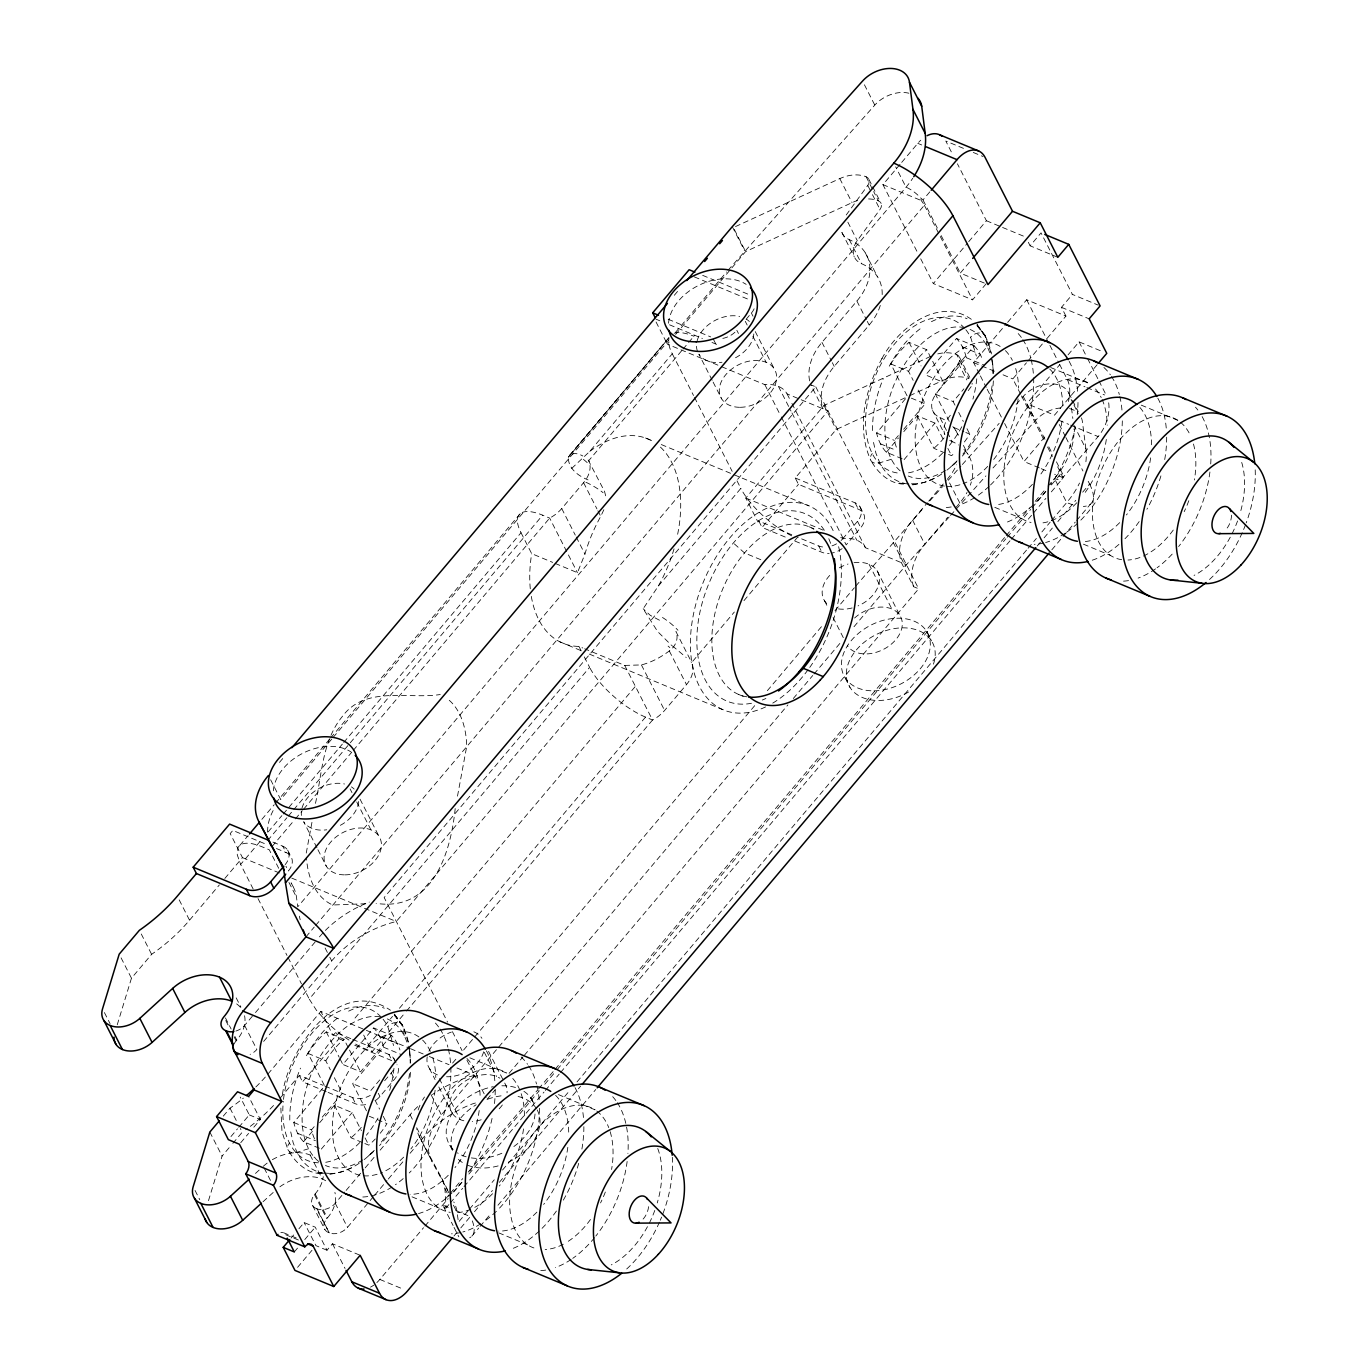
<?xml version="1.0" encoding="UTF-8"?>
<svg xmlns="http://www.w3.org/2000/svg" width="1369" height="1369" viewBox="0 0 1369 1369"><rect width="100%" height="100%" fill="white"/><g stroke="black" fill="none" stroke-linecap="round" stroke-linejoin="round"><path stroke-width="0.75" stroke-dasharray="5 3.75" d="M1108.685 402.794A30.306 18.516 -67.4 0 1 1098.126 436.574L1063.08 477.387A18.191 6.657 40.2 0 1 1054.472 478.517L1047.576 486.679M280.85 1108.069L281.98 1131.752L287.798 1149.378M282.459 1094.327C288.483 1049.39 338.485 974.95 390.456 1010.236M306.245 853.075L312.012 822.016M315.469 803.381C322.057 773.964 322.211 741.005 342.301 716.517C365.198 685.321 408.03 699.491 440.253 694.528M455.192 808.566C450.709 853.417 432.433 911.891 376.116 903.352M457.503 796.142L466.709 746.447A90.936 55.564 -67.4 0 0 449.083 700.158M448.193 1207.407L442.649 1205.114L445.011 1208.297L446.123 1207.869L444.925 1188.549A60.63 42.559 -27 0 0 441.537 1177.888L419.735 1137.365A60.63 42.559 -27 0 1 416.706 1128.963M117.238 1024.799L131.458 978.202L151.617 954.33A151.548 106.423 -27 0 0 189.538 920.19L219.382 884.887M208.499 1200.647L222.086 1156.069L231.498 1144.946M603.849 509.73L600.751 516.37A110.632 67.594 -67.4 0 0 584.939 554.086L577.461 572.687L554.582 563.172M881.91 358.678L882.098 358.319C897.876 328.201 940.212 294.78 973.256 320.74M882.098 358.319C865.482 388.625 855.95 426.94 870.581 459.898M674.044 548.815A110.632 67.594 -67.4 0 1 658.369 585.983L643.173 608.76L657.633 631.537L671.666 645.501M846.23 214.984L867.758 185.431A9.087 6.383 -27 0 0 866.115 176.772A30.306 21.288 -27 0 0 839.796 178.603L735.29 226.672M882.184 294.575A60.63 42.559 -27 0 0 861.529 263.687A24.248 17.027 -27 0 1 857.285 240.67L879.993 209.474A9.087 6.383 -27 0 0 878.368 200.815L873.662 191.574M937.765 353.887A30.306 21.288 -27 0 1 956.743 354.657A9.087 6.383 -27 0 1 958.386 363.298L935.677 394.512A24.248 17.027 -27 0 0 939.921 417.528L946.509 430.465M950.308 415.252L947.913 418.538A24.248 17.027 -27 0 0 944.832 434.486L932.58 410.443M968.242 390.627L970.638 387.341A9.087 6.383 -27 0 0 971.271 386.332M668.671 337.938L568.306 457.195C568.101 468.677 578.454 475.967 588.02 479.903M279.481 762.396L284.992 755.859M674.318 295.276L678.459 290.365M569.709 455.124L669.013 337.767L568.306 457.195L570.343 454.73L573.902 453.652A49.883 20.244 66.1 0 1 582.818 455.997M239.866 845.357L248.114 835.603M261.873 819.346L274.228 804.698M275.614 803.073L329.21 739.671M330.579 738.045L520.254 513.649M331.76 739.072L280.679 799.496L269.368 777.318M333.146 737.446L668.62 340.539M675.516 332.376L726.597 271.935M727.983 270.309L874.791 105.105A28.407 19.953 -27 0 1 908.879 93.212M717.886 365.147L667.37 344.167L670.108 340.915M675.601 334.43L730.516 269.471M731.885 267.845L745.609 251.605L852.048 202.646A30.306 21.288 -27 0 1 857.524 200.559M224.824 878.47L242.45 857.61L230.197 833.567L232.85 830.435L264.919 843.766M253.197 889.08L240.636 864.438L261.257 840.036M268.136 831.907L281.877 815.65M283.246 814.025L342.353 744.103M343.722 742.477L521.024 532.729A53.049 19.388 40.2 0 1 542.654 515.189L549.654 518.098L577.461 572.687M571.677 468.438L589.782 451.376L672.265 353.784A53.049 19.388 40.2 0 1 668.996 338.656M267.657 840.515L286.908 817.738M288.294 816.112L292.418 811.235M293.787 809.609L542.654 515.189M681.625 350.772L588.824 460.566A30.323 21.288 -27 0 1 583.588 482.692L561.735 508.549A30.306 21.288 -27 0 1 549.654 518.098L353.116 750.606M682.977 349.163L694.716 335.268M272.02 846.538L294.01 820.527M295.396 818.902L302.258 810.773M303.644 809.147L351.747 752.231M746.105 319.319L751.393 313.056A18.191 12.766 -27 0 0 754.131 308.795M916.854 251.194L882.919 184.61L900.357 163.989M901.692 162.398L917.795 143.351A30.306 18.516 -67.4 0 1 920.755 140.22M937.337 228.058L922.997 199.925L921.183 200.507L882.919 184.61M929.808 191.865L922.997 199.925L920.721 197.992A18.191 6.657 40.2 0 0 906.038 187.194L895.668 166.847M305.971 936.841L314.254 927.053M315.64 925.41L924.366 205.247A18.191 6.657 40.2 0 0 921.183 200.507L920.721 197.992L922.039 199.515M235.879 1031.062A13.639 9.583 -27 0 0 244.606 1025.415L254.121 1014.155M255.49 1012.547L316.735 940.092M809.644 380.89A60.63 42.559 -27 0 1 821.965 342.353L856.891 301.043A60.63 42.559 -27 0 0 849.276 239.643A24.248 17.027 -27 0 1 841.233 230.146M234.082 1044.051A13.639 9.583 -27 0 1 236.135 1040.851L236.769 1040.098A38.349 26.918 -27 0 0 244.264 1014.532M880.301 305.424A60.63 42.559 -27 0 1 869.144 325.069L834.217 366.396A60.63 42.559 -27 0 0 823.009 408.818L810.756 384.775L815.787 386.862L384.159 897.516L447.577 1022.164M263.652 1041.415L331.692 960.918A90.936 63.847 -27 0 1 396.291 921.508L828.04 410.905L787.072 393.896A30.306 21.288 -27 0 0 764.843 384.655L719.837 365.968M349.009 1040.081A53.049 19.388 40.2 0 1 326.712 1021.907L316.427 1010.236L309.223 999.045L589.611 667.336L582.818 654.023M658.369 585.983L740.851 488.391L736.026 478.91M223.284 1116.129L230.009 1108.171A151.548 106.423 -27 0 0 243.357 1098.126M791.778 534.766L758.82 521.076L757.998 522.051L745.763 498.008L824.001 405.446L930.424 356.488M986.176 283.742L972.572 299.845L933.333 283.554L967.353 243.288M968.722 241.68L986.416 220.734L957.41 163.801M267.93 1074.032L320.842 1011.451L409.588 1048.312M984.294 283.058L960.285 273.098L971.288 260.076M230.967 1136.561L237.504 1128.809M238.822 1127.269L249.295 1114.879L240.242 1097.117M232.85 1143.355L242.262 1132.214L240.379 1128.518M795.252 477.986L855.146 502.868A18.191 12.766 -27 0 1 857.507 521.315L842.945 538.547L846.179 544.896L860.742 527.664A18.191 12.766 -27 0 0 858.38 509.217L798.486 484.335L795.252 477.986L836.237 429.49L907.852 396.548M240.739 1142.704L248.593 1133.412M253.83 1127.217L260.367 1119.483L248.61 1096.398M785.241 537.059L762.054 527.424L798.486 484.335M280.183 1098.075L299.298 1075.452L322.947 1085.275M350.823 1038.626L335.73 1032.363L333.078 1035.477L320.842 1011.451M355.016 1018.057L635.387 686.348M326.181 1091.623L302.532 1081.801L338.964 1038.712L335.73 1032.363M1057.826 257.304L1030.121 245.804L1041.039 232.867L1072.406 294.403L1098.246 305.15M319.353 1148.266L303.593 1141.712A68.193 41.669 -67.4 0 1 293.787 1122.494L324.641 1085.993L308.042 1053.428A68.193 41.669 -67.4 0 1 326.25 1031.884L343.978 1039.242L348.599 1048.295M391.431 1035.323L360.577 1071.807L342.849 1064.449L373.703 1027.948L391.431 1035.323A68.193 41.669 -67.4 0 1 399.936 1049.955M902.137 458.786L886.376 452.232A68.193 41.669 -67.4 0 1 876.588 432.998L907.425 396.514L890.825 363.949A68.193 41.669 -67.4 0 1 909.05 342.387L926.779 349.762L943.378 382.327L974.215 345.844L956.486 338.468L925.649 374.969L943.378 382.327M367.799 1045.676L392.544 1016.397M399.423 1008.269L645.535 717.099L652.534 720.008A30.306 21.288 -27 0 0 664.615 710.46L686.468 684.62A30.323 21.288 -27 0 0 691.704 662.476L734.332 612.029M743.966 600.649L797.597 537.178L818.713 545.957A18.191 12.766 -27 0 0 823.368 547.035M355.632 1044.119A53.049 19.388 40.2 0 0 365.147 1048.808L372.163 1051.717L405.138 1012.684M406.525 1011.058L652.534 720.008L624.726 665.42L584.666 648.786M314.442 1138.7A68.193 41.669 -67.4 0 1 311.516 1129.853L314.203 1126.67M322.245 1117.155L342.37 1093.352L334.07 1077.078M896.37 447.133A68.193 41.669 -67.4 0 1 894.316 440.373L898.338 435.616M903.694 429.267L925.153 403.872L916.854 387.598M303.593 1141.712L314.322 1129.031M319.679 1122.683L334.43 1105.228L352.158 1112.586L361.382 1130.674M366.481 1110.824L352.654 1083.683L383.491 1047.182A68.193 41.669 -67.4 0 0 373.703 1027.948M886.376 452.232L898.458 437.96M903.814 431.611L917.23 415.748L934.959 423.107L944.182 441.194M949.265 421.344L935.438 394.204L966.292 357.703A68.193 41.669 -67.4 0 0 956.486 338.468M979.417 374.011L973.599 362.58L1006.266 323.94M1007.635 322.331L1026.682 299.777L1065.938 316.085L1044.153 341.856M321.321 1149.087L352.158 1112.586M379.761 1079.936L370.383 1091.042L352.654 1083.683M904.105 459.608L934.959 423.107M955.014 405.173L953.166 401.562L963.896 388.864M384.655 1080.74L391.277 1072.902A18.191 12.766 -27 0 0 393.998 1068.641M375.91 1100.214A18.191 12.766 -27 0 0 379.949 1096.483L394.512 1079.251A18.191 12.766 -27 0 0 396.993 1064.706M1065.938 316.085L1061.471 307.34L1072.406 294.403M373.343 1196.746L347.486 1227.343A13.639 9.583 -27 0 1 329.313 1232.887L316.29 1208.536A13.639 9.583 -27 0 1 314.511 1194.692L315.161 1193.939A38.349 26.918 -27 0 0 323.255 1176.656M1020.555 394.032L1012.838 378.888L1026.459 362.785M1027.811 361.176L1042.784 343.465M291.067 1238.055L293.685 1234.958M298.921 1228.763L304.158 1222.568L315.246 1227.172L327.003 1250.239L332.462 1243.771L360.167 1255.287M452.591 1063.08L458.119 1056.543M463.629 1050.006L473.298 1038.575M474.684 1036.932L754.935 705.377M767.359 690.678L822.581 625.342M835.004 610.642L854.342 587.78M855.711 586.137L924.143 507.232M316.29 1208.536L317.06 1208.861A13.639 9.583 -27 0 0 335.234 1203.3L344.766 1192.04M346.117 1190.414L363.812 1169.485M365.181 1167.877L374.695 1156.617M380.137 1150.165L410.084 1114.76A90.936 63.847 -27 0 1 420.42 1104.081M524.276 1055.379L918.667 588.79L913.636 586.702L901.401 562.659A60.63 42.559 -27 0 1 912.61 520.237L927.378 502.748M928.73 501.157L946.184 480.502M294.301 1251.95L298.22 1247.296M304.774 1239.561L315.246 1227.172M328.543 1232.562A13.639 9.583 -27 0 1 326.763 1218.735L327.396 1217.982A38.349 26.918 -27 0 0 334.892 1192.416M1044.975 439.312L1026.818 403.667L1059.811 364.616M1068.06 354.862L1079.063 341.856L1101.224 351.063M297.586 1267.318L311.995 1250.291M448.827 1192.707L431.988 1161.408A60.63 42.559 -27 0 1 441.366 1114.879L787.894 704.915M793.301 698.515L812.741 675.516M814.007 674.044L840.361 642.848M853.999 626.728L906.415 564.747L865.465 547.737A30.306 21.288 -27 0 0 843.218 538.496L837.349 536.066M374.695 1195.137L386.948 1180.643M388.317 1179.034L403.273 1161.323M410.084 1153.28L422.337 1138.786A90.936 63.847 -27 0 1 472.202 1103.996L477.764 1102.285M913.636 586.702A60.63 42.559 -27 0 1 924.845 544.28L947.69 517.26M955.75 507.711L959.772 502.953A60.63 42.559 -27 0 0 967.027 492.429M1097.134 364.736L1054.506 415.166L1026.818 403.667M1039.328 467.89L1024.012 461.524L1046.806 434.555M487.039 1099.427L495.304 1089.638M509.097 1073.33L522.89 1057.005M446.157 1198.2L448.929 1194.932M450.298 1193.289L462.722 1178.606M468.232 1172.086L537.196 1090.494M538.582 1088.851L553.76 1070.9M555.129 1069.275L1004.812 537.264M1006.198 535.638L1029.642 507.899M1035.169 501.362L1046.19 488.305M376.851 1282.582A30.306 18.516 -67.4 0 0 379.829 1279.433L423.534 1227.736M424.903 1226.111L448.176 1198.577M453.704 1192.04L461.986 1182.251M468.882 1174.072L539.283 1090.785M544.794 1084.265L555.848 1071.191M557.217 1069.565L1005.839 538.821M1007.225 537.196L1030.686 509.422M1032.072 507.796L1045.865 491.454M1051.392 484.934L1061.043 473.503L1056.235 464.04M1063.131 476.429L1062.293 477.422L1054.626 474.239M446.123 1207.869L448.878 1204.6M450.247 1202.975L462.654 1188.292M464.04 1186.666L544.006 1092.068M545.375 1090.443L559.168 1074.117M560.554 1072.492L1009.98 540.823M1011.366 539.181L1032.038 514.727M1033.424 513.084L1045.83 498.419M1051.341 491.882L1062.378 478.842M468.061 1210.812L458.41 1222.226L457.178 1212.575A60.63 42.559 -27 0 0 453.789 1201.914M469.447 1209.169L494.277 1179.804M502.56 1170.016L570.137 1090.049M577.034 1081.886L1026.716 549.876M1028.102 548.25L1036.367 538.462M1041.895 531.925L1050.16 522.137M1051.546 520.511L1066.725 502.56A90.936 63.847 -27 0 0 1079.508 483.052M453.96 1236.002L459.419 1229.533M460.788 1227.925L470.354 1216.613L455.586 1210.47M474.495 1211.719L492.429 1190.5M499.326 1182.354L580.678 1086.079M1037.189 546.009L1042.699 539.489M1044.085 537.863L1052.35 528.058M1057.878 521.538L1075.794 500.335M1082.691 492.173L1089.587 484.01L1086.746 478.431M471.792 1236.207L478.688 1228.061M480.057 1226.436L491.077 1213.379M497.974 1205.233L595.789 1089.484M1051.82 549.825L1075.247 522.119M1076.616 520.477L1090.409 504.186M929.791 500.9L942.539 486.662M948.204 480.331L960.935 466.076M962.356 464.502L999.165 423.346M1016.157 404.368L1023.225 396.445A28.407 19.953 -27 0 1 1051.666 383.816A28.407 19.953 -27 0 1 1070.147 397.592L1072.971 403.136M949.128 517.02L905.234 566.082L892.999 542.038M950.548 515.446L954.792 510.688M956.195 509.114L985.937 475.882M993.004 467.958L1035.477 420.488A28.407 19.953 -27 0 1 1061.916 407.876M255.473 1173.438L260.161 1169.16M263.019 1201.742L273.971 1191.766M952.67 465.186L957.085 461.404A79.539 48.599 -67.4 0 1 948.854 468.181M369.887 1154.683L374.302 1150.884A79.539 48.599 -67.4 0 1 366.053 1157.661M624.726 665.42L641.411 664.923A110.632 67.594 -67.4 0 0 669.304 650.942C675.259 646.75 679.075 638.638 675.961 631.588L691.704 662.476L691.02 661.86M934.137 478.448L924.691 482.247L912.011 485.037M351.337 1167.928L341.908 1171.744L329.227 1174.516M909.786 395.658L942.676 380.514A30.306 21.288 -27 0 1 968.995 378.7L956.743 354.657M891.373 459.265L879.754 462.808A9.087 6.383 -27 0 1 871.317 461.199A9.087 6.383 -27 0 1 872.258 453.533M308.573 1148.745L296.953 1152.287A9.087 6.383 -27 0 1 288.534 1150.679A9.087 6.383 -27 0 1 289.475 1143.012M365.78 903.745L332.701 904.995A90.936 55.564 -67.4 0 1 306.434 857.319M903.283 483.394L899.228 483.189L906.654 483.753A88.266 53.921 -67.4 0 0 943.532 472.716M911.395 483.822L915.45 484.027M322.519 1172.976L316.427 1172.668L323.854 1173.233M324.556 1173.096L332.667 1173.524M903.608 484.078C889.491 483.839 877.923 472.818 871.317 461.199M320.808 1173.558C306.707 1173.319 295.139 1162.298 288.534 1150.679M963.468 148.365L945.808 141.041L952.567 154.321M973.273 152.455L983.079 156.528M917.795 143.351L921.713 144.977M986.416 220.734L1025.655 237.042M1061.471 307.34L1089.176 318.84M1050.69 367.525L1089.228 383.525A75.774 46.289 -67.4 0 0 1012.872 432.98A75.774 46.289 -67.4 0 0 1031.062 522.496M1141.267 405.138L1177.87 420.351M1059.555 364.308L1067.29 379.487L1084.967 386.828M1086.918 387.632L1104.578 394.974M962.407 346.87L980.136 354.246M966.292 357.703L984.02 365.061M973.599 362.58L995.177 371.547M1003.032 374.815L1012.838 378.888M1058.887 420.266L1068.693 424.339M1070.661 425.16L1098.126 436.574M702.656 275.34L749.031 294.609M694.305 276.88L750.332 300.153M890.825 363.949L908.554 371.307L913.174 380.36M935.438 394.204L953.166 401.562M911.36 398.157L925.153 403.872M954.005 427.59L963.862 431.68M965.829 432.501L969.765 434.127A68.193 41.669 -67.4 0 1 963.023 443.761M1041.227 468.677L1046.977 471.056M668.158 319.234L710.665 336.894M655.939 319.165L659.824 320.774M669.509 324.795L702.4 338.468M712 342.455L715.833 344.047A18.191 12.766 -27 0 0 718.058 344.748M917.23 415.748L933.829 448.313L951.558 455.672A68.193 41.669 -67.4 0 0 955.511 452.095M876.588 432.998L894.316 440.373M880.455 443.83L896.216 450.384M994.801 507.351L1021.77 518.56M1083.444 544.178L1110.413 555.386M645.569 438.012L653.424 441.28M661.295 444.549L732.124 473.948M734.092 474.769L808.874 505.794M745.763 498.008L823.659 530.368M809.233 526.843L814.675 529.101M794.91 541.063L821.948 552.306A18.191 12.766 -27 0 0 829.186 553.401M760.822 559.716L744.514 552.939L733.322 542.98M521.024 532.729L531.685 553.658L552.665 562.385M738.558 694.408L744 696.667M531.309 596.405A110.632 67.594 -67.4 0 0 578.933 646.408L582.749 647.982M272.944 842.106L282.801 846.196L286.035 852.528A18.191 12.766 -27 0 1 288.397 870.992L285.967 866.235M276.435 848.54L286.035 852.528M242.45 857.61L279.567 873.028M291.751 878.094L396.291 921.508M469.824 1057.809L506.444 1073.005A75.774 46.289 -67.4 0 0 429.455 1123.983A75.774 46.289 -67.4 0 0 450.281 1212.369M558.466 1094.618L595.087 1109.831A75.774 46.289 -67.4 0 0 518.731 1159.286A75.774 46.289 -67.4 0 0 536.922 1248.802M410.478 1048.688L427.333 1055.687M429.318 1056.509L449.032 1064.688M456.921 1067.974L474.667 1075.35L486.081 1097.579M379.624 1036.35L397.352 1043.726M383.491 1047.182L401.22 1054.541M352.706 1039.413L388.916 1054.455A18.191 12.766 -27 0 1 394.631 1060.171M338.964 1038.712L346.836 1041.98M354.725 1045.249L392.15 1060.804L388.916 1054.455M308.042 1053.428L325.771 1060.787L330.374 1069.839M324.915 1086.096L352.483 1097.544A18.191 12.766 -27 0 0 370.297 1095.405M328.149 1092.428L355.718 1103.893A18.191 12.766 -27 0 0 368.329 1104.013M369.254 1116.248L386.982 1123.607A68.193 41.669 -67.4 0 1 380.24 1133.258M334.43 1105.228L351.029 1137.793L362.853 1142.704M364.821 1143.526L368.757 1145.151A68.193 41.669 -67.4 0 0 375.294 1138.957M293.787 1122.494L311.516 1129.853M297.672 1133.31L315.4 1140.685M249.295 1114.879L260.367 1119.483M412.018 1196.831L438.987 1208.04M498.727 1232.853L527.63 1244.866M327.003 1250.239L315.914 1245.636L304.158 1222.568M283.554 1232.716L298.322 1238.859M298.408 1240.006L285.471 1234.633A9.087 5.562 -67.4 0 0 280.85 1232.63M379.829 1279.433L403.838 1289.41M559.887 641.839L581.483 650.823M589.337 654.091L722.883 709.672M659.464 620.225L650.309 615.348L643.173 608.76M588.14 459.967L604.55 491.437L605.937 496.913M976.918 325.582L985.663 336.569L990.985 352.62M394.135 1015.062L402.88 1026.048L408.184 1042.117M394.358 1014.189L403.034 1026.801A88.266 53.921 -67.4 0 1 408.612 1043.435M984.995 335.234L977.09 324.675L985.817 337.322A88.266 53.921 -67.4 0 1 991.396 353.955M394.306 1014.155L402.212 1024.714M977.175 324.847L985.663 336.569M394.392 1014.326L402.88 1026.048M293.086 886.547L291.118 882.868L293.086 886.547A60.63 42.559 -27 0 1 296.491 897.208L297.723 906.86L906.038 187.194A90.936 63.847 -27 0 0 912.764 178.261M1028.341 242.296L1030.121 245.804M1079.063 341.856L1086.644 356.727M1087.585 358.592L1098.006 379.042M1098.965 380.907L1106.546 395.795M1026.682 299.777L1048.928 343.431M1049.886 345.33L1058.596 362.409M1068.83 393.125L1071.653 398.67M1072.594 400.518L1078.259 411.624M1073.912 404.984L1077.694 412.394M1073.638 424.732L1085.891 448.758A90.936 63.847 -27 0 1 1085.754 462.893M1059.247 424.476L1064.945 435.633M1065.886 437.498L1082.947 470.987M864.421 84.775L874.791 105.105M1023.225 396.445L1035.477 420.488M941.17 235.571L960.285 273.098M1048.808 446.807L1052.624 454.32M1056.44 461.815L1064.089 476.84L1062.293 477.422A18.191 6.657 40.2 0 0 1061.043 473.503M924.366 205.247L972.572 299.845M1021.514 395.915L1043.691 439.432M1047.559 447.013L1052.367 456.476M920.721 258.809L933.333 283.554M980.392 375.91L986.193 387.324M987.169 389.224L1003.648 421.566M1004.624 423.466L1024.012 461.524M868.904 179.425L871.728 184.969M872.669 186.817L881.14 203.468M959.532 357.309L971.785 381.335M866.115 176.772L872.703 189.726M867.758 185.431L871.523 192.824M872.464 194.672L879.993 209.474M958.386 363.298L966.856 379.949M839.796 178.603L852.048 202.646M958.694 412.411L963.314 421.464M966.993 428.702L969.765 434.127M865.259 252.752L877.495 276.795M955.887 430.619L958.711 436.181M963.417 445.421L968.14 454.662M847.856 222.172L857.285 240.67M909.05 342.387L921.029 365.917M849.276 239.643L861.529 263.687M947.451 432.313L952.157 441.571A60.63 42.559 -27 0 1 958.591 445.011M841.952 232.576L854.205 256.619M947.861 448.433L951.558 455.672M856.891 301.043L866.32 319.525M867.261 321.373L869.144 325.069M959.772 502.953L947.536 478.91A60.63 42.559 -27 0 0 956.589 464.758M821.965 342.353L831.394 360.851M832.335 362.699L834.217 366.396M912.61 520.237L924.845 544.28M815.787 386.862L918.667 588.79M734.297 229.41L745.609 251.605M824.001 405.446L836.237 429.49M732.295 226.672L744.548 250.715M926.608 631.263L931.502 640.88M859.989 506.787L863.223 513.135M855.146 502.868L858.38 509.217M751.393 313.056L753.018 316.222M857.507 521.315L860.742 527.664M755.26 331.589L774.238 368.86M787.072 393.896L790.94 401.493M791.915 403.393L865.465 547.737M877.118 570.77L899.895 615.485M745.284 321.339L747.183 325.069M752.882 336.244L766.161 362.323M778.413 386.366L790.991 411.059M791.966 412.959L856.806 540.207M869.041 564.25L891.835 608.948M764.843 384.655L780.313 415.047M781.288 416.946L843.218 538.496M736.83 330.288L738.439 333.471M713.42 339.29L715.833 344.047M818.713 545.957L821.948 552.306M712.171 380.257L698.892 354.177A30.306 21.288 -27 0 0 721.976 362.255M713.129 382.122L721.668 398.892M824.549 600.803L828.348 608.264M833.088 617.573L843.526 638.074M845.118 677.809L850.012 687.426M758.82 521.076L762.054 527.424M656.059 321.989L667.37 344.167M672.265 353.784L693.518 395.487M694.494 397.386L732.158 471.33M583.588 482.692L596.935 508.892M597.877 510.757L600.751 516.37M669.304 650.942L686.468 684.62M561.735 508.549L575.271 535.125M576.229 537.007L584.939 554.086M641.411 664.923L664.615 710.46M578.933 646.408L581.842 652.106M531.412 1098.811L534.663 1105.228M360.047 799.154L379.042 836.408M488.562 1051.358L503.758 1081.168M350.088 788.903L351.97 792.617M356.727 801.943L370.965 829.888M484.284 1052.282L496.622 1076.513M452.42 1031.661L462.089 1050.656M466.932 1060.154L474.667 1075.35A90.936 63.847 -27 0 0 432.433 1094.55M439.312 1078.618L460.206 1119.602M316.975 847.822L303.678 821.742A30.306 21.288 -27 0 0 326.763 829.802M317.916 849.687L326.455 866.44M429.336 1068.368L435.034 1079.542M438.833 1086.986L452.129 1113.065M430.995 1094.533L441.366 1114.879M449.905 1145.374L453.173 1151.774M287.644 850.098L290.878 856.446M393.759 1058.374L396.189 1063.131M391.277 1072.902L394.512 1079.251M325.103 947.964L328.868 955.374M329.809 957.222L331.692 960.918M410.084 1114.76L412.908 1120.304M416.672 1127.697L422.337 1138.786M441.537 1177.888L448.125 1190.825M419.735 1137.365L431.988 1161.408M288.945 882.423L296.491 897.208M444.925 1188.549L448.69 1195.941M453.413 1205.182L457.178 1212.575M278.694 868.288L269.282 849.79L262.266 846.881A53.049 19.388 40.2 0 0 237.966 847.736L237.248 854.821L240.636 864.438M363.675 1035.067L372.163 1051.717M378.323 1093.318L379.949 1096.483M349.523 1050.091L360.577 1071.807M374.986 1100.094L379.607 1109.13M383.286 1116.368L386.982 1123.607M326.25 1031.884L339.17 1057.21M340.094 1059.024L342.849 1064.449M258.022 898.56L287.011 955.442M287.969 957.325L301.505 983.883M302.463 985.766L309.223 999.045M352.483 1097.544L355.718 1103.893M365.078 1137.913L368.757 1145.151M299.298 1075.452L302.532 1081.801M236.187 997.864L240.893 1007.105M244.606 1025.415L256.859 1049.458A13.639 9.583 -27 0 1 250.133 1054.37M335.234 1203.3L347.486 1227.343M310.164 1155.042L322.399 1179.085M179.185 899.861L189.538 920.19M225.457 1017.92L231.121 1029.009M234.886 1036.401L236.769 1040.098M315.161 1193.939L327.396 1217.982M225.765 1020.521L229.53 1027.914M234.253 1037.154L236.135 1040.851M314.511 1194.692L326.763 1218.735M317.06 1208.861L329.313 1232.887M332.462 1243.771L345.039 1268.464M312.662 1205.593L324.898 1229.636M264.234 1168.151L270.822 1181.088M141.264 934L151.617 954.33M230.009 1108.171L236.597 1121.125M121.088 957.855L131.458 978.202M209.833 1132.043L222.086 1156.069M104.403 1012.564L110.068 1023.653M195.048 1190.448L199.754 1199.689M443.488 1206.585L453.088 1225.512M454.046 1227.394L458.837 1236.857M965.864 329.775A81.832 50.003 -67.4 0 1 970.604 337.185L976.371 356.077M383.08 1019.255A81.832 50.003 -67.4 0 1 387.821 1026.664L393.587 1045.557M299.366 916.186L300.187 919.728M873.525 442.444L875.938 453.276L879.754 462.808A88.266 53.921 -67.4 0 0 904.533 483.36M290.741 1131.923L293.154 1142.756L296.953 1152.287A88.266 53.921 -67.4 0 0 321.749 1172.839M1085.891 448.758L1082.4 421.635A28.407 19.953 -27 0 0 1081.082 417.169M1071.499 408.03L1072.834 418.469M986.963 346.169L985.817 337.322A9.087 6.383 -27 0 0 979.759 332.907A9.087 6.383 -27 0 0 970.604 337.185M404.163 1035.649L403.034 1026.801A9.087 6.383 -27 0 0 396.976 1022.386A9.087 6.383 -27 0 0 387.821 1026.664M992.166 359.414L992.559 364.53M992.987 369.579L993.278 373.361M410.204 1059.058L410.495 1062.84A79.539 48.599 -67.4 0 0 408.133 1046.104M409.245 1047.182L409.776 1054.01M970.073 329.433A79.539 48.599 -67.4 0 1 990.386 354.759M991.413 358.541A79.539 48.599 -67.4 0 1 993.364 373.412M993.346 380.873A79.539 48.599 -67.4 0 1 962.339 456.065M945.483 470.457A79.539 48.599 -67.4 0 1 908.246 476.001M900.152 470.833A79.539 48.599 -67.4 0 1 895.172 381.985A79.539 48.599 -67.4 0 1 962.715 327.311M992.525 361.553A88.266 53.921 -67.4 0 1 992.987 373.72M992.046 385.921A88.266 53.921 -67.4 0 1 961.312 456.065M957.068 460.823A88.266 53.921 -67.4 0 1 945.072 471.586M872.566 430.55A88.266 53.921 -67.4 0 1 883.279 378.665M889.251 366.19A88.266 53.921 -67.4 0 1 922.039 327.413M931.433 321.681A88.266 53.921 -67.4 0 1 967.079 318.737M897.208 472.938A81.832 50.003 -67.4 0 1 877.495 371.102A81.832 50.003 -67.4 0 1 964.512 328.166M976.764 378.802A81.832 50.003 -67.4 0 1 972.931 399.098M961.791 426.752A81.832 50.003 -67.4 0 1 947.896 447.269M942.608 453.071A81.832 50.003 -67.4 0 1 907.048 473.024M944.097 437.892A68.193 41.669 -67.4 0 1 933.829 448.313M974.215 345.844A68.193 41.669 -67.4 0 1 982.72 360.475M908.554 371.307A68.193 41.669 -67.4 0 1 926.779 349.762M377.125 1174.26A75.774 46.289 -67.4 0 1 337.493 1096.466A75.774 46.289 -67.4 0 1 419.804 1037.616M422.627 1040.098A75.774 46.289 -67.4 0 1 431.714 1054.609M432.878 1058.032A75.774 46.289 -67.4 0 1 435.77 1077.54M435.102 1090.237A75.774 46.289 -67.4 0 1 410.922 1148.899M403.667 1157.147A75.774 46.289 -67.4 0 1 380.36 1173.165M387.29 1018.912A79.539 48.599 -67.4 0 1 407.603 1044.239M410.46 1072.269A79.539 48.599 -67.4 0 1 379.555 1145.545M362.682 1159.937A79.539 48.599 -67.4 0 1 325.463 1165.498M318.857 1161.562A79.539 48.599 -67.4 0 1 311.773 1072.902A79.539 48.599 -67.4 0 1 379.932 1016.791M409.725 1051.033A88.266 53.921 -67.4 0 1 410.187 1063.2M409.485 1073.553A88.266 53.921 -67.4 0 1 379.709 1144.125M374.285 1150.302A88.266 53.921 -67.4 0 1 360.749 1162.195M359.191 1163.274A88.266 53.921 -67.4 0 1 329.09 1173.644M289.783 1120.03A88.266 53.921 -67.4 0 1 300.495 1068.145M306.468 1055.687A88.266 53.921 -67.4 0 1 339.238 1016.893M348.65 1011.161A88.266 53.921 -67.4 0 1 384.295 1008.217M283.52 1099.393A81.832 50.003 -67.4 0 1 324.042 1021.069A81.832 50.003 -67.4 0 1 381.711 1017.646M393.981 1068.282A81.832 50.003 -67.4 0 1 389.566 1090.614M377.981 1118.097A81.832 50.003 -67.4 0 1 366.379 1135.226M359.807 1142.55A81.832 50.003 -67.4 0 1 322.588 1162.692M318.429 1162.794A81.832 50.003 -67.4 0 1 283.315 1101.378M361.296 1127.371A68.193 41.669 -67.4 0 1 351.029 1137.793M325.771 1060.787A68.193 41.669 -67.4 0 1 343.978 1039.242M358.61 801.498A30.306 21.288 -27 0 1 338.639 826.174M301.42 815.445A30.306 21.288 -27 0 1 301.334 811.937M301.95 808.292A30.306 21.288 -27 0 1 344.492 783.992M351.422 786.884A30.306 21.288 -27 0 1 354.143 789.074M753.806 333.95A30.306 21.288 -27 0 1 732.398 359.277M697.42 351.183A30.306 21.288 -27 0 1 696.547 344.389M697.163 340.744A30.306 21.288 -27 0 1 739.688 316.444M746.635 319.319A30.306 21.288 -27 0 1 749.339 321.51M504.699 1083.033A30.306 21.288 -27 0 1 507.043 1092.838M502.355 1104.954A30.306 21.288 -27 0 1 497.443 1110.516M481.203 1119.791A30.306 21.288 -27 0 1 472.237 1121.433M463.886 1120.783A30.306 21.288 -27 0 1 456.253 1088.851A30.306 21.288 -27 0 1 499.873 1078.207M854.581 618.035A30.306 21.288 -27 0 1 896.935 612.063A30.306 21.288 -27 0 1 887.779 646.818A30.306 21.288 -27 0 1 847.325 645.518M273.338 790.769A46.974 32.993 -27 0 1 303.182 753.07A46.974 32.993 -27 0 1 350.977 751.923M668.551 323.221A46.974 32.993 -27 0 1 698.395 285.505A46.974 32.993 -27 0 1 746.173 284.376M535.039 1114.007A46.974 32.993 -27 0 1 511.595 1148.061M501.858 1153.263A46.974 32.993 -27 0 1 468.147 1157.301M466.179 1156.805A46.974 32.993 -27 0 1 457.4 1152.852M453.19 1149.447A46.974 32.993 -27 0 1 452.318 1113.219A46.974 32.993 -27 0 1 493.302 1086.678M501.91 1085.788A46.974 32.993 -27 0 1 517.054 1087.996M523.916 1091.333A46.974 32.993 -27 0 1 533.688 1103.465M746.978 696.838A90.936 55.564 -67.4 0 1 721.822 591.22A90.936 55.564 -67.4 0 1 813.888 529.29M751.478 703.272A101.546 62.033 -67.4 0 1 709.21 582.783A101.546 62.033 -67.4 0 1 824.395 530.402M828.793 538.702A101.546 62.033 -67.4 0 1 830.915 544.263M765.887 698.464A101.546 62.033 -67.4 0 1 762.259 700.055M765.596 706.934A110.632 67.594 -67.4 0 1 691.123 657.171A110.632 67.594 -67.4 0 1 744.804 522.65A110.632 67.594 -67.4 0 1 834.611 533.978M838.632 546.676A110.632 67.594 -67.4 0 1 809.199 668.192M807.984 669.869A110.632 67.594 -67.4 0 1 772.629 703.187M373.72 1285.166A30.306 18.516 -67.4 0 1 370.486 1287.134M1089.587 484.01A56.078 20.501 40.2 0 1 1083.358 506.41M1072.902 504.785A56.078 20.501 40.2 0 1 1066.725 502.56L1054.472 478.517A90.936 63.847 -27 0 0 1073.998 428.873M1067.29 379.487A30.306 18.516 -67.4 0 1 1068.162 402.418M1069.583 408.595A28.407 19.953 -27 0 1 1078.396 413.37M418.144 1109.951A60.63 42.559 -27 0 1 421.464 1102.131M422.508 1100.197A60.63 42.559 -27 0 1 424.476 1097.014M267.639 832.13A60.63 42.559 -27 0 1 274.074 808.874M472.288 1220.891A56.078 20.501 40.2 0 1 469.687 1237.747M1241.7 462.431A75.774 46.289 -67.4 0 1 1240.04 513.461M1237.576 520.956A75.774 46.289 -67.4 0 1 1232.083 533.688M1230.269 537.196A75.774 46.289 -67.4 0 1 1194.059 575.408M1231.45 515.155A14.289 8.727 -67.4 0 1 1224.93 530.624M657.736 1148.488A75.774 46.289 -67.4 0 1 657.257 1202.957M654.793 1210.436A75.774 46.289 -67.4 0 1 649.3 1223.184M647.469 1226.675A75.774 46.289 -67.4 0 1 611.258 1264.888M648.581 1206.671A14.289 8.727 -67.4 0 1 642.129 1220.104M466.949 1058.511A75.774 46.289 -67.4 0 1 480.091 1098.297M479.201 1110.516A75.774 46.289 -67.4 0 1 454.987 1167.62M448.262 1175.286A75.774 46.289 -67.4 0 1 410.084 1194.316M512.742 1078.481A75.774 46.289 -67.4 0 1 524.413 1116.71M523.523 1128.912A75.774 46.289 -67.4 0 1 499.309 1186.033M492.583 1193.7A75.774 46.289 -67.4 0 1 472.716 1208.382M470.782 1209.255A75.774 46.289 -67.4 0 1 454.405 1212.712M435.41 1023.054A97.952 59.842 -67.4 0 1 438.936 1027.434M440.031 1029.043A97.952 59.842 -67.4 0 1 447.885 1047.165M448.382 1049.133A97.952 59.842 -67.4 0 1 450.709 1065.236M450.812 1067.272A97.952 59.842 -67.4 0 1 409.228 1172.976M403.205 1178.623A97.952 59.842 -67.4 0 1 395.47 1184.698M392.03 1187.009A97.952 59.842 -67.4 0 1 361.022 1197.036M486.389 1050.862A97.952 59.842 -67.4 0 1 494.893 1081.63M495.219 1089.844A97.952 59.842 -67.4 0 1 494.175 1106.238M492.07 1118.422A97.952 59.842 -67.4 0 1 468.917 1172.531M461.61 1182.388A97.952 59.842 -67.4 0 1 453.55 1191.389M452.061 1192.861A97.952 59.842 -67.4 0 1 418.52 1213.584M555.592 1095.337A75.774 46.289 -67.4 0 1 568.734 1135.123M567.827 1147.325A75.774 46.289 -67.4 0 1 543.63 1204.429M536.905 1212.113A75.774 46.289 -67.4 0 1 498.727 1231.125M596.747 1110.995A75.774 46.289 -67.4 0 1 608.76 1127.628M610.163 1131.667A75.774 46.289 -67.4 0 1 611.584 1169.468M605.338 1192.04A75.774 46.289 -67.4 0 1 600.546 1202.923M590.484 1219.522A75.774 46.289 -67.4 0 1 565.209 1243.172M563.292 1244.233A75.774 46.289 -67.4 0 1 545.187 1249.503M612.696 1096.689A97.952 59.842 -67.4 0 1 616.221 1101.087M617.316 1102.678A97.952 59.842 -67.4 0 1 627.909 1153.519M627.139 1161.46A97.952 59.842 -67.4 0 1 595.84 1236.036M594.574 1237.61A97.952 59.842 -67.4 0 1 572.755 1258.351M571.044 1259.514A97.952 59.842 -67.4 0 1 555.318 1267.591M545.735 1270.09A97.952 59.842 -67.4 0 1 538.291 1270.672M672.316 1157.284A97.952 59.842 -67.4 0 1 660.303 1220.241M659.447 1222.192A97.952 59.842 -67.4 0 1 626.335 1269.32M521.161 1056.988A97.952 59.842 -67.4 0 1 527.578 1064.261M528.674 1065.869A97.952 59.842 -67.4 0 1 536.511 1083.991M537.024 1085.959A97.952 59.842 -67.4 0 1 539.215 1100.043M539.54 1108.257A97.952 59.842 -67.4 0 1 497.871 1209.802M496.382 1211.274A97.952 59.842 -67.4 0 1 484.113 1221.524M480.673 1223.835A97.952 59.842 -67.4 0 1 462.842 1231.997M460.908 1232.494A97.952 59.842 -67.4 0 1 451.479 1233.828M575.031 1087.67A97.952 59.842 -67.4 0 1 583.536 1118.439M583.861 1126.67A97.952 59.842 -67.4 0 1 581.893 1149.139M578.711 1163.325A97.952 59.842 -67.4 0 1 563.087 1200.545M556.396 1211.052A97.952 59.842 -67.4 0 1 540.704 1229.687M539.198 1231.107A97.952 59.842 -67.4 0 1 510.996 1249.178M791.693 535.827A53.049 19.388 40.2 0 1 740.851 488.391M674.13 333.283A53.049 19.388 40.2 0 1 693.895 336.244M660.44 447.115A110.632 67.594 -67.4 0 1 677.022 537.23M530.299 588.824A110.632 67.594 -67.4 0 1 531.685 553.658M589.782 451.376A110.632 67.594 -67.4 0 1 653.389 441.742M662.476 617.47A138.988 96.651 -25.7 0 1 677.946 630.253M585.949 482.282A139.193 98.636 -28.3 0 1 603.096 492.686M583.382 459.385A51.8 19.868 64.6 0 1 588.362 463.749M672.333 645.843A49.883 2.156 39 0 1 686.245 657.514M668.106 646.117A51.8 1.078 40.4 0 1 669.817 647.588M645.535 717.099A53.049 19.388 40.2 0 1 589.611 667.336M483.651 1051.768A30.306 21.288 -27 0 1 446.568 1076.753M437.413 1074.887A30.306 21.288 -27 0 1 427.624 1054.917M428.925 1051.255A30.306 21.288 -27 0 1 451.342 1032.089M473.845 1031.798A30.306 21.288 -27 0 1 481.922 1038.318M854.034 562.71A30.306 21.288 -27 0 1 879.446 577.632A30.306 21.288 -27 0 1 858.055 605.902M852.134 607.956A30.306 21.288 -27 0 1 836.305 608.503M826.671 603.438A30.306 21.288 -27 0 1 831.804 573.32M839.351 567.81A30.306 21.288 -27 0 1 848.044 564.045M963.947 449.408A60.63 42.559 -27 0 1 970.313 485.139M952.157 441.571A24.248 17.027 -27 0 1 949.727 440.288M842.945 538.547A18.191 12.766 -27 0 1 841.062 540.498M836.527 543.818A18.191 12.766 -27 0 1 831.325 546.077M279.858 1186.82A38.349 26.918 -27 0 1 327.294 1181.772M842.14 548.627A18.191 12.766 -27 0 1 831.856 553.076M972.144 383.234A9.087 6.383 -27 0 1 972.041 384.261M939.921 417.528A60.63 42.559 -27 0 1 946.338 420.967M952.858 426.598A60.63 42.559 -27 0 1 958.18 435.068M273.543 1105.502A151.548 106.423 -27 0 1 245.684 1129.784M265.346 1077.044A151.548 106.423 -27 0 1 255.609 1087.208M263.293 1166.302A38.349 26.918 -27 0 1 267.605 1162.777M272.345 1159.697A38.349 26.918 -27 0 1 315.041 1157.729M734.948 332.239A18.191 12.766 -27 0 1 722.507 338.468M868.579 198.933A30.306 21.288 -27 0 1 878.368 200.815M282.801 846.196A18.191 12.766 -27 0 1 285.163 864.643M236.666 1003.888A38.349 26.918 -27 0 1 242.775 1010.818M319.456 936.875A90.936 63.847 -27 0 1 369.322 902.085M944.422 486.063A75.774 46.289 -67.4 0 1 924.366 395.846A75.774 46.289 -67.4 0 1 1002.587 348.137M1005.411 350.618A75.774 46.289 -67.4 0 1 1012.393 360.355M1015.661 368.535A75.774 46.289 -67.4 0 1 1018.553 388.06M1018.091 398.909A75.774 46.289 -67.4 0 1 993.706 459.419M987.716 466.384A75.774 46.289 -67.4 0 1 963.143 483.685M959.926 484.78A75.774 46.289 -67.4 0 1 946.27 486.286M1049.732 369.031A75.774 46.289 -67.4 0 1 1062.874 406.833M1061.985 421.019A75.774 46.289 -67.4 0 1 1040.303 474.821M1032.431 484.352A75.774 46.289 -67.4 0 1 995.023 504.802M1095.525 389.001A75.774 46.289 -67.4 0 1 1101.206 397.54M1102.096 399.389A75.774 46.289 -67.4 0 1 1107.196 425.246M1106.306 439.432A75.774 46.289 -67.4 0 1 1084.624 493.216M1076.753 502.765A75.774 46.289 -67.4 0 1 1039.345 523.215M1018.194 333.574A97.952 59.842 -67.4 0 1 1021.719 337.955M1022.814 339.563A97.952 59.842 -67.4 0 1 1030.669 357.685M1031.165 359.653A97.952 59.842 -67.4 0 1 1033.509 375.756M1033.612 377.793A97.952 59.842 -67.4 0 1 990.523 484.968M989.034 486.406A97.952 59.842 -67.4 0 1 978.253 495.219M974.814 497.529A97.952 59.842 -67.4 0 1 960.833 504.459M951.233 506.958A97.952 59.842 -67.4 0 1 943.806 507.557M1069.172 361.382A97.952 59.842 -67.4 0 1 1077.831 394.169M1078.002 402.469A97.952 59.842 -67.4 0 1 1077.215 414.739M1075.281 426.906A97.952 59.842 -67.4 0 1 1050.536 484.746M1045.659 491.334A97.952 59.842 -67.4 0 1 1034.844 503.381M1033.355 504.819A97.952 59.842 -67.4 0 1 1005.137 522.872M1139.847 407.414A75.774 46.289 -67.4 0 1 1151.483 447.629M1150.627 457.845A75.774 46.289 -67.4 0 1 1126.43 514.949M1119.688 522.633A75.774 46.289 -67.4 0 1 1083.666 541.628M1121.707 559.699A75.774 46.289 -67.4 0 1 1107.589 457.314A75.774 46.289 -67.4 0 1 1190.739 436.215M1193.477 444.018A75.774 46.289 -67.4 0 1 1194.384 479.989M1188.822 500.695A75.774 46.289 -67.4 0 1 1184.185 511.681M1173.267 530.043A75.774 46.289 -67.4 0 1 1127.988 560.024M1195.479 407.209A97.952 59.842 -67.4 0 1 1197.875 410.067M1202.136 416.604A97.952 59.842 -67.4 0 1 1210.709 464.04M1209.922 471.98A97.952 59.842 -67.4 0 1 1178.623 546.556M1172.189 554.103A97.952 59.842 -67.4 0 1 1157.096 567.741M1155.539 568.871A97.952 59.842 -67.4 0 1 1138.101 578.094M1128.518 580.61A97.952 59.842 -67.4 0 1 1121.091 581.192M1255.202 469.841A97.952 59.842 -67.4 0 1 1246.235 522.838M1245.482 524.84A97.952 59.842 -67.4 0 1 1243.086 530.761M1242.248 532.712A97.952 59.842 -67.4 0 1 1209.118 579.84M1103.944 367.508A97.952 59.842 -67.4 0 1 1110.362 374.781M1111.457 376.389A97.952 59.842 -67.4 0 1 1119.312 394.512M1119.808 396.48A97.952 59.842 -67.4 0 1 1121.998 410.546M1122.323 420.865A97.952 59.842 -67.4 0 1 1079.166 521.794M1077.677 523.215A97.952 59.842 -67.4 0 1 1066.896 532.045M1065.185 533.226A97.952 59.842 -67.4 0 1 1045.625 542.518M1043.708 543.014A97.952 59.842 -67.4 0 1 1034.262 544.349M1157.815 398.191A97.952 59.842 -67.4 0 1 1166.32 428.959M1166.662 437.173A97.952 59.842 -67.4 0 1 1164.694 459.642M1160.912 475.882A97.952 59.842 -67.4 0 1 1146.914 509.234M1139.179 521.572A97.952 59.842 -67.4 0 1 1124.976 538.736M1118.952 544.383A97.952 59.842 -67.4 0 1 1089.946 560.914M537.178 1109.917A46.974 32.993 -27 0 1 506.752 1162.88M498.145 1165.909A46.974 32.993 -27 0 1 467.325 1165.105M462.311 1162.452A46.974 32.993 -27 0 1 458.102 1159.064M452.523 1150.336A46.974 32.993 -27 0 1 476.19 1104.766M487.775 1099.17A46.974 32.993 -27 0 1 503.416 1095.594M518.064 1096.483A46.974 32.993 -27 0 1 536.306 1108.428M908.554 692.029A46.974 32.993 -27 0 1 846.795 679.418A46.974 32.993 -27 0 1 895.737 628.371A46.974 32.993 -27 0 1 932.152 667.405M874.038 690.849A46.974 32.993 -27 0 0 928.884 635.9A46.974 32.993 -27 0 0 854.65 636.859A46.974 32.993 -27 0 0 874.038 690.849M345.125 874.859A30.306 21.288 -27 0 0 380.514 839.402A30.306 21.288 -27 0 0 332.616 840.018A30.306 21.288 -27 0 0 345.125 874.859M740.321 407.295A30.306 21.288 -27 0 0 775.71 371.855A30.306 21.288 -27 0 0 727.812 372.471A30.306 21.288 -27 0 0 740.321 407.295"/><path stroke-width="1.5" d="M655.135 317.574L652.705 312.817L689.137 269.727L694.922 272.123M291.905 747.696L667.422 303.439M686.742 280.577L732.295 226.672L862.538 81.079A28.407 19.953 -27 0 1 890.979 68.45A28.407 19.953 -27 0 1 909.461 82.226L921.713 106.269L925.187 133.392A90.936 63.847 -27 0 1 913.756 176.738M704.659 261.513L707.397 258.279M719.7 243.733L722.438 240.499M285.745 874.124L273.834 888.224A18.191 12.766 -27 0 1 249.603 895.634L196.417 873.542L193.183 867.193L229.616 824.104L269.008 840.463M196.417 873.542L177.303 896.165A151.548 106.423 -27 0 1 139.381 930.304L119.206 954.159L102.521 1008.867A24.248 17.027 -27 0 0 112.703 1026.322A24.248 17.027 -27 0 0 139.826 1018.365L172.648 988.418A38.349 26.918 -27 0 1 221.778 978.219A38.349 26.918 -27 0 1 224.516 1016.055L223.883 1016.825A13.639 9.583 -27 0 0 225.663 1030.652L233.192 1045.454M249.5 833.978L259.117 822.598M193.183 867.193L246.369 889.285A18.191 12.766 -27 0 0 270.6 881.876L283.845 866.201M288.825 903.198A56.078 20.501 40.2 0 1 333.677 948.358L305.971 936.841L288.825 903.198L285.471 882.817L893.786 163.151A90.936 63.847 -27 0 0 912.952 109.349L909.461 82.226M931.177 190.257L957.034 159.66A30.306 18.516 -67.4 0 1 985.047 157.332L1012.53 211.271L1040.235 222.788L1057.826 257.304L1068.744 244.367L1044.735 234.407M452.591 1237.627L407.517 1290.95A30.306 18.516 -67.4 0 1 379.521 1293.26L360.167 1255.287L333.762 1286.518L313.176 1246.149A9.087 5.562 -67.4 0 0 304.774 1246.834L273.424 1185.297A9.087 5.562 -67.4 0 0 275.939 1173.062L255.37 1132.693L281.774 1101.446L254.069 1089.929L234.732 1051.957A30.306 18.516 -67.4 0 1 243.134 1011.178L305.971 936.841M281.774 1101.446L262.42 1063.456A30.306 18.516 -67.4 0 1 270.84 1022.694L952.91 215.754A56.078 20.501 40.2 0 0 893.786 163.151M304.774 1246.834L277.068 1235.334L245.718 1173.798A9.087 5.562 -67.4 0 0 248.251 1161.562L239.421 1144.262L228.349 1139.658L216.593 1116.574L237.539 1091.795L248.61 1096.398L254.069 1089.929M219.245 1120.903L209.833 1132.043L193.166 1186.752A24.248 17.027 -27 0 0 203.331 1204.207A24.248 17.027 -27 0 0 230.454 1196.249L249.209 1179.137M972.657 258.45L1012.53 211.271M1040.235 222.788L987.99 284.598L952.91 215.754M333.762 1286.518L294.968 1270.415L283.212 1247.347L289.766 1239.595M1098.503 363.11L1106.768 353.356L1089.176 318.84L1100.094 305.903L1068.744 244.367M582.065 1084.453L1035.803 547.651M597.175 1087.842L1049.065 553.093M114.055 1037.103A24.248 17.027 -27 0 0 127.231 1050.81A24.248 17.027 -27 0 0 152.079 1042.408L184.901 1012.461A38.349 26.918 -27 0 1 231.772 1001.201L219.519 977.158M205.145 1218.94A24.248 17.027 -27 0 0 242.707 1220.292L261.462 1203.18M798.966 671.82L803.295 668.312L823.248 676.611M1218.906 533.67L1253.833 533.431L1229.465 508.635M636.123 1223.15L671.05 1222.911L646.664 1198.115M1170.461 579.943L1201.965 583.297M587.677 1269.439L619.182 1272.776M939.374 134.658L978.613 150.949M925.632 146.62L957.034 159.66M1005.376 324.162L1049.698 342.575M1094.019 360.988L1138.341 379.401M1182.662 397.797L1226.983 416.21M652.705 312.817L658.506 315.229M928.353 504.288L972.674 522.701M1061.317 559.51L1016.996 541.097A97.952 59.842 -67.4 0 1 1002.159 423.637A97.952 59.842 -67.4 0 1 1097.493 362.768M1105.639 577.923L1149.96 596.336M466.897 1032.055L422.576 1013.642A97.952 59.842 -67.4 0 0 327.636 1083.649A97.952 59.842 -67.4 0 0 351.097 1195.736M511.219 1050.468L555.54 1068.881M599.862 1087.294L644.183 1105.69M243.134 1011.178L270.84 1022.694M225.663 1030.652L226.433 1030.977A13.639 9.583 -27 0 0 233.859 1031.559M234.732 1051.957L262.42 1063.456M216.593 1116.574L255.37 1132.693M345.57 1193.768L389.891 1212.181M434.213 1230.577L478.534 1248.99M522.855 1267.403L567.16 1285.816M248.251 1161.562L275.939 1173.062M245.718 1173.798L273.424 1185.297M307.631 1243.839L313.176 1246.149M283.212 1247.347L294.301 1251.95L287.233 1238.106M346.015 1270.364L351.816 1281.76L379.521 1293.26M358.25 1288.143L385.938 1299.643M1228.626 442.033L1253.148 461.935M645.843 1131.513L670.365 1151.415M268.427 775.47A60.63 42.559 -27 0 0 259.049 821.999L283.674 868.049M259.049 821.999L284.17 869.965M912.952 109.349L925.187 133.392M270.6 881.876L273.834 888.224M246.369 889.285L249.603 895.634M226.433 1030.977L233.038 1043.914M172.648 988.418L184.901 1012.461M139.826 1018.365L152.079 1042.408M230.454 1196.249L242.707 1220.292M110.187 1025.501L122.423 1049.527M200.815 1203.368L213.068 1227.411M103.89 1020.521L116.125 1044.564M194.518 1198.405L206.77 1222.431M305.099 934.976L303.131 929.859M285.471 882.817L284.239 873.165A60.63 42.559 -27 0 0 280.85 862.504M355.187 755.329A46.974 32.993 -27 0 1 333.351 811.731A46.974 32.993 -27 0 1 273.766 797.956M750.383 287.781A46.974 32.993 -27 0 1 728.565 344.184A46.974 32.993 -27 0 1 668.962 330.391M816.78 531.326A90.936 55.564 -67.4 0 1 825.439 631.366A90.936 55.564 -67.4 0 1 748.74 697.061M834.32 558.672A101.546 62.033 -67.4 0 1 778.516 690.986M364.068 1289.05A30.306 18.516 -67.4 0 1 351.816 1281.76M277.068 1235.334A9.087 5.562 -67.4 0 1 277.958 1234.393M927.121 135.668A30.306 18.516 -67.4 0 1 941.889 136.147M917.709 98.003A28.407 19.953 -27 0 1 921.713 106.269M271.284 846.025A60.63 42.559 -27 0 1 269.18 841.114M1220.395 533.38A14.289 8.727 -67.4 0 1 1211.959 525.011A14.289 8.727 -67.4 0 1 1219.967 508.327A14.289 8.727 -67.4 0 1 1230.902 511.476M1178.024 580.199A75.774 46.289 -67.4 0 1 1150.405 489.726A75.774 46.289 -67.4 0 1 1234.034 447.389M639.135 1222.243A14.289 8.727 -67.4 0 1 629.329 1216.425A14.289 8.727 -67.4 0 1 635.695 1199.022A14.289 8.727 -67.4 0 1 647.503 1199.415M591.391 1269.782A75.774 46.289 -67.4 0 1 568.802 1176.484A75.774 46.289 -67.4 0 1 651.25 1136.869M405.96 1193.956A75.774 46.289 -67.4 0 1 385.134 1105.57A75.774 46.289 -67.4 0 1 462.123 1054.592M416.587 1214.081A97.952 59.842 -67.4 0 1 373.207 1098.948A97.952 59.842 -67.4 0 1 485.396 1049.133M494.603 1230.765A75.774 46.289 -67.4 0 1 473.777 1142.396A75.774 46.289 -67.4 0 1 550.766 1091.418M528.383 1269.371A97.952 59.842 -67.4 0 1 506.735 1152.852A97.952 59.842 -67.4 0 1 605.03 1090.118M621.731 1273.256A97.952 59.842 -67.4 0 1 540.105 1244.027A97.952 59.842 -67.4 0 1 595.84 1113.681A97.952 59.842 -67.4 0 1 672.179 1155.265M439.74 1232.545A97.952 59.842 -67.4 0 1 418.093 1116.043A97.952 59.842 -67.4 0 1 516.387 1053.291M505.229 1250.907A97.952 59.842 -67.4 0 1 461.849 1135.757A97.952 59.842 -67.4 0 1 574.039 1085.942M254.138 1088.612A151.548 106.423 -27 0 1 246.523 1095.474M237.915 1054.695A13.639 9.583 -27 0 1 233.226 1047.336M988.743 504.476A75.774 46.289 -67.4 0 1 969.201 413.044A75.774 46.289 -67.4 0 1 1048.192 367.594M931.998 505.691A97.952 59.842 -67.4 0 1 912.233 389.737A97.952 59.842 -67.4 0 1 1008.85 325.959M999.387 524.601A97.952 59.842 -67.4 0 1 956.007 409.468A97.952 59.842 -67.4 0 1 1068.179 359.653M1077.386 541.285A75.774 46.289 -67.4 0 1 1057.843 449.871A75.774 46.289 -67.4 0 1 1136.835 404.42M1111.166 579.891A97.952 59.842 -67.4 0 1 1088.903 464.861A97.952 59.842 -67.4 0 1 1186.136 399.594M1206.055 582.509A97.952 59.842 -67.4 0 1 1123.23 556.43A97.952 59.842 -67.4 0 1 1177.066 425.28A97.952 59.842 -67.4 0 1 1254.791 463.8M1022.523 543.065A97.952 59.842 -67.4 0 1 1018.793 541.85M1088.03 561.427A97.952 59.842 -67.4 0 1 1044.65 446.277A97.952 59.842 -67.4 0 1 1156.822 396.462M820.339 679.914A90.936 55.564 -67.4 0 0 829.186 535.125A90.936 55.564 -67.4 0 0 732.021 641.702A90.936 55.564 -67.4 0 0 820.339 679.914M1241.135 564.815A66.687 40.745 -67.4 0 0 1247.621 458.649A66.687 40.745 -67.4 0 0 1176.365 536.785A66.687 40.745 -67.4 0 0 1241.135 564.815M658.352 1254.295A66.687 40.745 -67.4 0 0 664.838 1148.129A66.687 40.745 -67.4 0 0 593.581 1226.282A66.687 40.745 -67.4 0 0 658.352 1254.295M301.009 809.387A46.974 32.993 -27 0 0 355.854 754.439A46.974 32.993 -27 0 0 281.62 755.38A46.974 32.993 -27 0 0 301.009 809.387M696.205 341.822A46.974 32.993 -27 0 0 751.051 286.874A46.974 32.993 -27 0 0 676.816 287.832A46.974 32.993 -27 0 0 696.205 341.822"/></g></svg>
